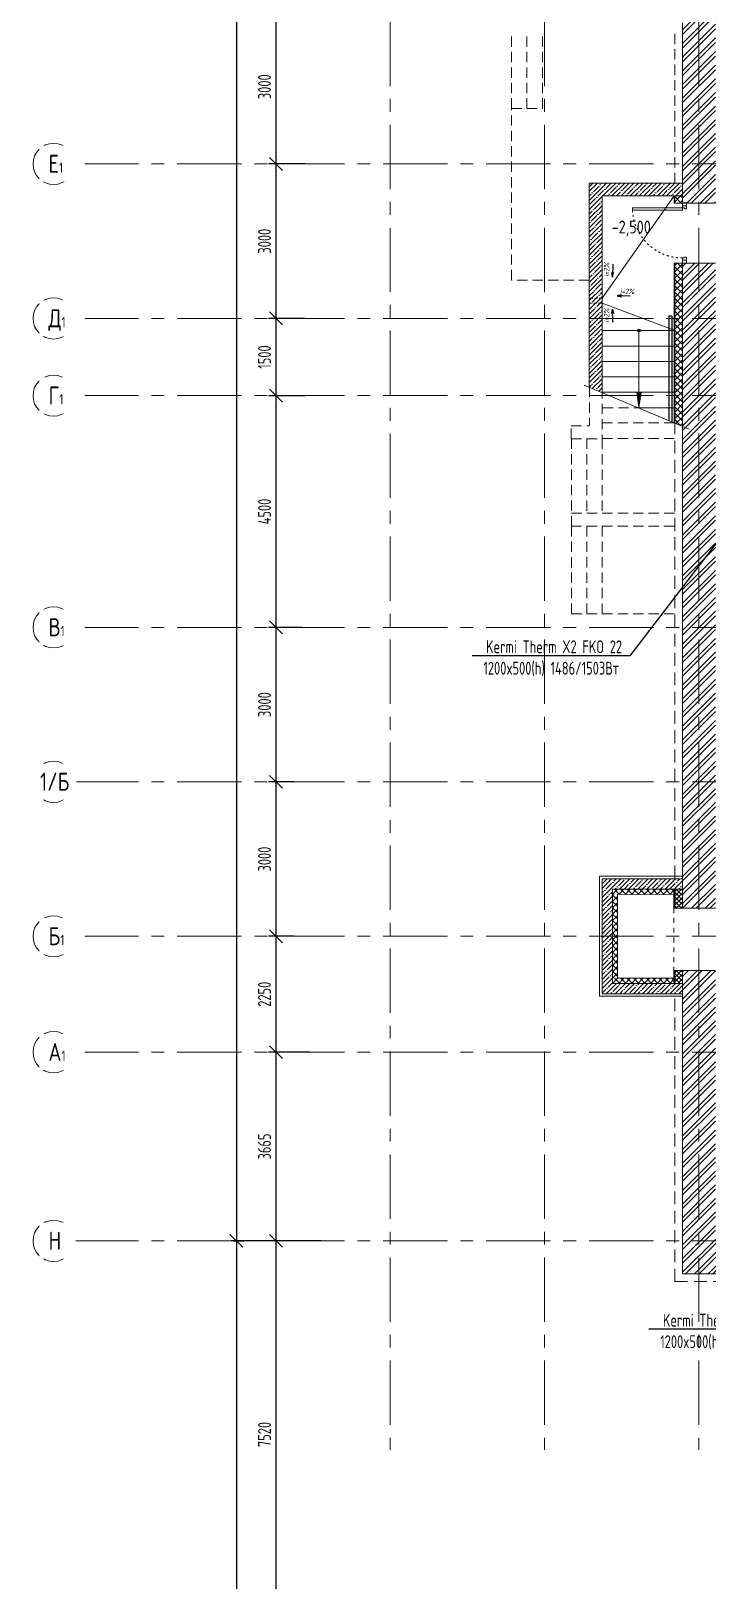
# Model space of a CAD drawing. Header units: millimetres. Extents: x -455656 to 9247092, y 0 to 412358.
# Drawn here: x -360146 to -347015, y 323757 to 353841 of the extents above; entities that cross this region are included whole.
import ezdxf
from ezdxf import colors
from ezdxf.entities.mleader import LeaderData, LeaderLine
from ezdxf.math import Vec2, Vec3

# ---------------------------------------------------------------- set-up
doc = ezdxf.new("R2010")
doc.units = ezdxf.units.MM
doc.header["$MEASUREMENT"] = 0
doc.header["$PDMODE"] = 3
doc.header["$PDSIZE"] = -4
for name, pattern in [('ACAD_ISO03W100', [30, 12, -18]), ('ADSK_Штриховая_ш2 п1', [3, 2, -1]), ('CENTER', [2, 1.25, -0.25, 0.25, -0.25]), ('TRATTEGGIATA', [0.75, 0.5, -0.25]), ('Штрих', [6.35, 3.175, -3.175])]:
    doc.linetypes.add(name, pattern=pattern)
doc.layers.get('0').update_dxf_attribs({"color": 250, "lineweight": 9})
doc.layers.get('Defpoints').update_dxf_attribs({"color": 6})
doc.layers.add('подлога', color=250, linetype='Continuous', lineweight=9)
doc.layers.add('Радиаторы текст', color=250, linetype='Continuous', lineweight=9)
doc.layers.add('ТХ_ВК_трапы', color=5, linetype='Continuous')
doc.styles.add('ISOCPEUR', font='isocpeur.ttf', dxfattribs={"width": 0.7})
doc.styles.add('Архитект', font='isocpeur.ttf', dxfattribs={"width": 0.8, "oblique": 8})
doc.styles.add('ГОСТ 2.304', font='isocpeur.ttf', dxfattribs={"width": 0.7})
doc.dimstyles.new('R_100', dxfattribs={"dimtxt": 270, "dimasz": 120, "dimexe": 100, "dimexo": 0, "dimgap": 60, "dimtad": 1, "dimdec": 0, "dimrnd": 5, "dimzin": 0, "dimdsep": 46, "dimtxsty": 'ISOCPEUR', "dimblk": 'ARCHTICK', "dimcen": 0, "dimdle": 100, "dimclrd": 256, "dimclre": 256, "dimclrt": 256, "dimadec": 0, "dimazin": 0, "dimtfac": 2, "dimtdec": 0, "dimtofl": 0, "dimtmove": 1, "dimatfit": 3, "dimfxl": 1, "dimtvp": 3, "dimtolj": 1, "dimtzin": 0, "dimarcsym": 0})
doc.dimstyles.new('СПДС', dxfattribs={"dimscale": 100, "dimtxt": 2.5, "dimasz": 2.5, "dimexe": 1.5, "dimexo": 0, "dimgap": 1, "dimtad": 1, "dimdec": 0, "dimrnd": 1, "dimtxsty": 'ГОСТ 2.304', "dimblk": 'OBLIQUE', "dimcen": 2.5, "dimdle": 1.5, "dimadec": 0, "dimazin": 2, "dimtfac": 0.75, "dimtdec": 0, "dimtmove": 1, "dimatfit": 3, "dimfxl": 1, "dimtolj": 1, "dimarcsym": 1})
pattern_1 = [(45, (0, 247657.5), (-132.58252, 132.58252), []), (45, (88.39, 247657.5), (-132.58252, 132.58252), [])]
pattern_2 = [(45, (0, 247657.5), (-88.388348, 88.388348), []), (45, (88.39, 247657.5), (-88.388348, 88.388348), [156.25, -31.25, 0, -31.25])]

# ---------------------------------------------------------------- blocks, each defined once
blk = doc.blocks.new('_Oblique')
at = {"color": 0, "linetype": 'ByBlock', "lineweight": -2}
blk.add_line((-0.5, -0.5), (0.5, 0.5), dxfattribs=at)
blk = doc.blocks.new('*D893')
at = {"layer": 'Defpoints', "color": 0, "lineweight": 30, "ltscale": 100, "transparency": 16777216}
for p in [(-355385, 330343), (-354506, 330343), (-354567, 322823)]:
    blk.add_point(p, dxfattribs=at)
at = {"layer": 'подлога', "color": 0, "lineweight": -2, "ltscale": 100}
for p, q in [((-354506, 330343), (-355535, 330343)), ((-355385, 322673), (-355385, 330493)), ((-354567, 322823), (-355535, 322823))]:
    blk.add_line(p, q, dxfattribs=at)
at = {"layer": 'подлога', "color": 0, "lineweight": -2, "ltscale": 100, "xscale": 250, "yscale": 250, "zscale": 250}
for p, rotation in [((-355385, 330343), 90), ((-355385, 322823), 270)]:
    blk.add_blockref('_Oblique', p, dxfattribs=dict(at, rotation=rotation))
at = {"layer": 'подлога', "color": 0, "ltscale": 100, "insert": (-355610, 326583), "char_height": 250, "attachment_point": 5, "rotation": 90, "style": 'ГОСТ 2.304'}
blk.add_mtext('\\A1;7520', dxfattribs=at)
blk = doc.blocks.new('*D894')
at = {"layer": 'Defpoints', "color": 0, "lineweight": 30, "ltscale": 100, "transparency": 16777216}
for p in [(-355385, 334008), (-354736, 334008), (-354506, 330343)]:
    blk.add_point(p, dxfattribs=at)
at = {"layer": 'подлога', "color": 0, "lineweight": -2, "ltscale": 100}
for p, q in [((-354736, 334008), (-355535, 334008)), ((-355385, 330193), (-355385, 334158)), ((-354506, 330343), (-355535, 330343))]:
    blk.add_line(p, q, dxfattribs=at)
at = {"layer": 'подлога', "color": 0, "lineweight": -2, "ltscale": 100, "xscale": 250, "yscale": 250, "zscale": 250}
for p, rotation in [((-355385, 334008), 90), ((-355385, 330343), 270)]:
    blk.add_blockref('_Oblique', p, dxfattribs=dict(at, rotation=rotation))
at = {"layer": 'подлога', "color": 0, "ltscale": 100, "insert": (-355610, 332176), "char_height": 250, "attachment_point": 5, "rotation": 90, "style": 'ГОСТ 2.304'}
blk.add_mtext('\\A1;3665', dxfattribs=at)
blk = doc.blocks.new('*D895')
at = {"layer": 'Defpoints', "color": 0, "lineweight": 30, "ltscale": 100, "transparency": 16777216}
for p in [(-355385, 336258), (-355043, 336258), (-354736, 334008)]:
    blk.add_point(p, dxfattribs=at)
at = {"layer": 'подлога', "color": 0, "lineweight": -2, "ltscale": 100}
for p, q in [((-355385, 333858), (-355385, 336408)), ((-355043, 336258), (-355535, 336258)), ((-354736, 334008), (-355535, 334008))]:
    blk.add_line(p, q, dxfattribs=at)
at = {"layer": 'подлога', "color": 0, "lineweight": -2, "ltscale": 100, "xscale": 250, "yscale": 250, "zscale": 250}
for p, rotation in [((-355385, 336258), 90), ((-355385, 334008), 270)]:
    blk.add_blockref('_Oblique', p, dxfattribs=dict(at, rotation=rotation))
at = {"layer": 'подлога', "color": 0, "ltscale": 100, "insert": (-355610, 335133), "char_height": 250, "attachment_point": 5, "rotation": 90, "style": 'ГОСТ 2.304'}
blk.add_mtext('\\A1;2250', dxfattribs=at)
blk = doc.blocks.new('*D896')
at = {"layer": 'Defpoints', "color": 0, "lineweight": 30, "ltscale": 100, "transparency": 16777216}
for p in [(-355385, 339258), (-355043, 339258), (-355043, 336258)]:
    blk.add_point(p, dxfattribs=at)
at = {"layer": 'подлога', "color": 0, "lineweight": -2, "ltscale": 100}
for p, q in [((-355385, 336108), (-355385, 339408)), ((-355043, 339258), (-355535, 339258)), ((-355043, 336258), (-355535, 336258))]:
    blk.add_line(p, q, dxfattribs=at)
at = {"layer": 'подлога', "color": 0, "lineweight": -2, "ltscale": 100, "xscale": 250, "yscale": 250, "zscale": 250}
for p, rotation in [((-355385, 339258), 90), ((-355385, 336258), 270)]:
    blk.add_blockref('_Oblique', p, dxfattribs=dict(at, rotation=rotation))
at = {"layer": 'подлога', "color": 0, "ltscale": 100, "insert": (-355610, 337758), "char_height": 250, "attachment_point": 5, "rotation": 90, "style": 'ГОСТ 2.304'}
blk.add_mtext('\\A1;3000', dxfattribs=at)
blk = doc.blocks.new('*D897')
at = {"layer": 'Defpoints', "color": 0, "lineweight": 30, "ltscale": 100, "transparency": 16777216}
for p in [(-355385, 342258), (-354876, 342258), (-355043, 339258)]:
    blk.add_point(p, dxfattribs=at)
at = {"layer": 'подлога', "color": 0, "lineweight": -2, "ltscale": 100}
for p, q in [((-355385, 339108), (-355385, 342408)), ((-354876, 342258), (-355535, 342258)), ((-355043, 339258), (-355535, 339258))]:
    blk.add_line(p, q, dxfattribs=at)
at = {"layer": 'подлога', "color": 0, "lineweight": -2, "ltscale": 100, "xscale": 250, "yscale": 250, "zscale": 250}
for p, rotation in [((-355385, 342258), 90), ((-355385, 339258), 270)]:
    blk.add_blockref('_Oblique', p, dxfattribs=dict(at, rotation=rotation))
at = {"layer": 'подлога', "color": 0, "ltscale": 100, "insert": (-355610, 340758), "char_height": 250, "attachment_point": 5, "rotation": 90, "style": 'ГОСТ 2.304'}
blk.add_mtext('\\A1;3000', dxfattribs=at)
blk = doc.blocks.new('*D898')
at = {"layer": 'Defpoints', "color": 0, "lineweight": 30, "ltscale": 100, "transparency": 16777216}
for p in [(-355385, 346758), (-354822, 346758), (-354876, 342258)]:
    blk.add_point(p, dxfattribs=at)
at = {"layer": 'подлога', "color": 0, "lineweight": -2, "ltscale": 100}
for p, q in [((-355385, 342108), (-355385, 346908)), ((-354822, 346758), (-355535, 346758)), ((-354876, 342258), (-355535, 342258))]:
    blk.add_line(p, q, dxfattribs=at)
at = {"layer": 'подлога', "color": 0, "lineweight": -2, "ltscale": 100, "xscale": 250, "yscale": 250, "zscale": 250}
for p, rotation in [((-355385, 346758), 90), ((-355385, 342258), 270)]:
    blk.add_blockref('_Oblique', p, dxfattribs=dict(at, rotation=rotation))
at = {"layer": 'подлога', "color": 0, "ltscale": 100, "insert": (-355610, 344508), "char_height": 250, "attachment_point": 5, "rotation": 90, "style": 'ГОСТ 2.304'}
blk.add_mtext('\\A1;4500', dxfattribs=at)
blk = doc.blocks.new('*D899')
at = {"layer": 'Defpoints', "color": 0, "lineweight": 30, "ltscale": 100, "transparency": 16777216}
for p in [(-355385, 348258), (-354822, 348258), (-354822, 346758)]:
    blk.add_point(p, dxfattribs=at)
at = {"layer": 'подлога', "color": 0, "lineweight": -2, "ltscale": 100}
for p, q in [((-355385, 346608), (-355385, 348408)), ((-354822, 348258), (-355535, 348258)), ((-354822, 346758), (-355535, 346758))]:
    blk.add_line(p, q, dxfattribs=at)
at = {"layer": 'подлога', "color": 0, "lineweight": -2, "ltscale": 100, "xscale": 250, "yscale": 250, "zscale": 250}
for p, rotation in [((-355385, 348258), 90), ((-355385, 346758), 270)]:
    blk.add_blockref('_Oblique', p, dxfattribs=dict(at, rotation=rotation))
at = {"layer": 'подлога', "color": 0, "ltscale": 100, "insert": (-355610, 347508), "char_height": 250, "attachment_point": 5, "rotation": 90, "style": 'ГОСТ 2.304'}
blk.add_mtext('\\A1;1500', dxfattribs=at)
blk = doc.blocks.new('*D900')
at = {"layer": 'Defpoints', "color": 0, "lineweight": 30, "ltscale": 100, "transparency": 16777216}
for p in [(-355385, 351258), (-354961, 351258), (-354822, 348258)]:
    blk.add_point(p, dxfattribs=at)
at = {"layer": 'подлога', "color": 0, "lineweight": -2, "ltscale": 100}
for p, q in [((-355385, 348108), (-355385, 351408)), ((-354961, 351258), (-355535, 351258)), ((-354822, 348258), (-355535, 348258))]:
    blk.add_line(p, q, dxfattribs=at)
at = {"layer": 'подлога', "color": 0, "lineweight": -2, "ltscale": 100, "xscale": 250, "yscale": 250, "zscale": 250}
for p, rotation in [((-355385, 351258), 90), ((-355385, 348258), 270)]:
    blk.add_blockref('_Oblique', p, dxfattribs=dict(at, rotation=rotation))
at = {"layer": 'подлога', "color": 0, "ltscale": 100, "insert": (-355610, 349758), "char_height": 250, "attachment_point": 5, "rotation": 90, "style": 'ГОСТ 2.304'}
blk.add_mtext('\\A1;3000', dxfattribs=at)
blk = doc.blocks.new('*D901')
at = {"layer": 'Defpoints', "color": 0, "lineweight": 30, "ltscale": 100, "transparency": 16777216}
for p in [(-355385, 354258), (-354961, 354258), (-354822, 351258)]:
    blk.add_point(p, dxfattribs=at)
at = {"layer": 'подлога', "color": 0, "lineweight": -2, "ltscale": 100}
for p, q in [((-355385, 351108), (-355385, 354408)), ((-354961, 354258), (-355535, 354258)), ((-354822, 351258), (-355535, 351258))]:
    blk.add_line(p, q, dxfattribs=at)
at = {"layer": 'подлога', "color": 0, "lineweight": -2, "ltscale": 100, "xscale": 250, "yscale": 250, "zscale": 250}
for p, rotation in [((-355385, 354258), 90), ((-355385, 351258), 270)]:
    blk.add_blockref('_Oblique', p, dxfattribs=dict(at, rotation=rotation))
at = {"layer": 'подлога', "color": 0, "ltscale": 100, "insert": (-355610, 352758), "char_height": 250, "attachment_point": 5, "rotation": 90, "style": 'ГОСТ 2.304'}
blk.add_mtext('\\A1;3000', dxfattribs=at)
blk = doc.blocks.new('*D908')
at = {"layer": 'Defpoints', "color": 0, "lineweight": 30, "ltscale": 100, "transparency": 16777216}
for p in [(-356211, 378258), (-356211, 330343), (-356155, 330343)]:
    blk.add_point(p, dxfattribs=at)
at = {"layer": 'подлога', "color": 0, "lineweight": -2, "ltscale": 100}
for p, q in [((-356211, 378258), (-356005, 378258)), ((-356155, 378408), (-356155, 330193)), ((-356211, 330343), (-356005, 330343))]:
    blk.add_line(p, q, dxfattribs=at)
at = {"layer": 'подлога', "color": 0, "lineweight": -2, "ltscale": 100, "xscale": 250, "yscale": 250, "zscale": 250}
for p, rotation in [((-356155, 378258), 90), ((-356155, 330343), 270)]:
    blk.add_blockref('_Oblique', p, dxfattribs=dict(at, rotation=rotation))
at = {"layer": 'подлога', "color": 0, "ltscale": 100, "insert": (-356380, 354301), "char_height": 250, "attachment_point": 5, "rotation": 90, "style": 'ГОСТ 2.304'}
blk.add_mtext('\\A1;47915', dxfattribs=at)
blk = doc.blocks.new('*U252')
for points in [[(-55, -80), (-55, 0), (-115, 0), (-115, -40), (-100, -40), (-100, -80), (-55, -80)], [(0, 0), (0, -80), (-55, -80), (-55, 0), (0, 0)], [(-1170, 0), (-1170, -80), (-1115, -80), (-1115, 0), (-1170, 0)], [(-1115, -80), (-1115, 0), (-1055, 0), (-1055, -40), (-1070, -40), (-1070, -80), (-1115, -80)]]:
    blk.add_lwpolyline(points)
blk.add_lwpolyline([(-100, -80), (-100, -1050), (-140, -1050), (-140, -80)], close=True)
at = {"linetype": 'ACAD_ISO03W100', "ltscale": 3}
blk.add_arc((-100, -80), 970, 180, 270, dxfattribs=at)
blk = doc.blocks.new('*U259')
h = blk.add_hatch(color=256)
h.dxf.hatch_style = 1
edge = h.paths.add_edge_path()
edge.add_arc((0, 0), 27.6, 359.64, 719.64)
h = blk.add_hatch(color=256)
h.dxf.hatch_style = 1
h.paths.add_polyline_path([(1199, -44), (1199, 44), (1499, 0)])
blk.add_line((1499, 0), (0, 0))
blk.add_lwpolyline([(1199, 44), (1199, -44), (1499, 0), (1199, 44)])
blk.add_circle((0, 0), 27.6)
blk = doc.blocks.new('_DotSmall')
at = {"color": 0, "linetype": 'ByBlock', "const_width": 0.5}
blk.add_lwpolyline([(-0.0625, 0, 1), (0.0625, 0, 1)], format="xyb", close=True, dxfattribs=at)
blk = doc.blocks.new('_ArchTick')
at = {"color": 0, "linetype": 'ByBlock', "const_width": 0.15}
blk.add_lwpolyline([(-0.5, -0.5), (0.5, 0.5)], dxfattribs=at)
blk = doc.blocks.new('*D941')
at = {"layer": 'Defpoints', "color": 0, "lineweight": 30, "ltscale": 500, "transparency": 16777216}
for p in [(-355020, 330343), (-356155, 302863), (-355864, 302863)]:
    blk.add_point(p, dxfattribs=at)
at = {"layer": 'подлога', "lineweight": -2, "ltscale": 500}
for p, q in [((-355020, 330343), (-356255, 330343)), ((-356155, 330443), (-356155, 302763)), ((-355864, 302863), (-356255, 302863))]:
    blk.add_line(p, q, dxfattribs=at)
at = {"layer": 'подлога', "lineweight": -2, "ltscale": 500, "xscale": 120, "yscale": 120, "zscale": 120}
for p, rotation in [((-356155, 330343), 90), ((-356155, 302863), 270)]:
    blk.add_blockref('_ArchTick', p, dxfattribs=dict(at, rotation=rotation))
at = {"layer": 'подлога', "lineweight": 13, "ltscale": 500, "insert": (-356350, 316603), "char_height": 270, "attachment_point": 5, "rotation": 90, "style": 'ISOCPEUR'}
blk.add_mtext('\\A1;27480', dxfattribs=at)
blk = doc.blocks.new('A$C60eaf59b')
at = {"layer": 'ТХ_ВК_трапы', "ltscale": 100}
for p, q in [((7, -37), (-7, 37)), ((-7, 37), (7, -37)), ((11, 182), (7, -37)), ((7, -37), (24, 38))]:
    blk.add_line(p, q, dxfattribs=at)

msp = doc.modelspace()

# ---------------------------------------------------------------- hatches: boundary and pattern name
at = {"layer": 'подлога', "ltscale": 100}
h = msp.add_hatch(dxfattribs=at)
h.set_pattern_fill('ANSI32', color=256, scale=500)
h.set_pattern_definition(pattern_1)
h.paths.add_polyline_path([(-347492.2, 350497.9), (-346852.1, 350497.9), (-346852.1, 354508.2), (-347492.2, 353998.2)])
h.paths.add_polyline_path([(-347492.1, 336806.1), (-346852.1, 336806.1), (-346852.1, 349332.9), (-347492.2, 349332.9)])
h.paths.add_polyline_path([(-346852.1, 335596.1), (-347492.1, 335596.1), (-347492.1, 331356), (-346852.1, 331356)])
h = msp.add_hatch(dxfattribs=at)
h.set_pattern_fill('ANSI35', color=256, scale=500)
h.set_pattern_definition(pattern_2)
h.paths.add_polyline_path([(-349302.2, 346921.2), (-349052.2, 346816.2), (-349052.2, 350637.8), (-347492.2, 350637.8), (-347492.2, 350887.8), (-349302.2, 350887.8)])
h = msp.add_hatch(dxfattribs=at)
h.set_pattern_fill('ANSI37', color=256, scale=700)
h.set_pattern_definition([(45, (-1323682.18, 397844), (-61.871843, 61.871843), []), (135, (-1323682.18, 397844), (-61.871843, -61.871843), [])])
h.paths.add_polyline_path([(-347642.2, 350497.9), (-347492.2, 350497.9), (-347492.2, 350637.8), (-347642.2, 350637.8)])
h.paths.add_polyline_path([(-347642.2, 346223.9), (-347492.2, 346160.9), (-347492.2, 349332.9), (-347642.2, 349332.9)])
h = msp.add_hatch(dxfattribs=at)
h.set_pattern_fill('ANSI35', color=256, scale=500)
h.set_pattern_definition(pattern_2)
h.paths.add_polyline_path([(-347492.2, 337373.2), (-349052.2, 337373.3), (-349052.4, 335143.3), (-347492.2, 335143.2), (-347492.2, 335343.2), (-348852.4, 335343.3), (-348852.2, 337173.3), (-347492.2, 337173.3)])
h = msp.add_hatch(dxfattribs=at)
h.set_pattern_fill('ANSI37', color=256, scale=700, angle=180.03722)
h.set_pattern_definition([(225.037216, (-261809.355, 651571.1), (61.91202, -61.831642), []), (315.037216, (-261809.355, 651571.1), (61.831642, 61.91202), [])])
h.paths.add_polyline_path([(-348853.8, 337072.8), (-347656.1, 337073.2), (-347656.1, 337173.5), (-348854.5, 337173.1)])
h = msp.add_hatch(dxfattribs=at)
h.set_pattern_fill('ANSI37', color=256, scale=700, angle=180.03722)
h.set_pattern_definition([(225.037216, (-262306.35, 649940.85), (61.91202, -61.831642), []), (315.037216, (-262306.35, 649940.85), (61.831642, 61.91202), [])])
h.paths.add_polyline_path([(-348852.3, 335442.9), (-348752.8, 335443), (-348754.2, 337077.4), (-348854.5, 337077.4)])
at = {"layer": 'подлога', "ltscale": 100, "transparency": 33554559}
h = msp.add_hatch(dxfattribs=at)
h.set_pattern_fill('ANSI37', scale=500, angle=-90, style=0)
h.set_pattern_definition([(315, (-475503.42, 39736.775), (44.194174, 44.194174), []), (45, (-475503.42, 39736.775), (-44.194174, 44.194174), [])])
h.paths.add_polyline_path([(-347492.2, 336806.1), (-347642.7, 336803.8), (-347642.7, 337173.4), (-347492.2, 337173.4)])
at = {"layer": 'подлога', "ltscale": 100}
h = msp.add_hatch(dxfattribs=at)
h.set_pattern_fill('ANSI37', color=256, scale=700, angle=180.03722)
h.set_pattern_definition([(225.037216, (-261808.13, 649841.19), (61.91202, -61.831642), []), (315.037216, (-261808.13, 649841.19), (61.831642, 61.91202), [])])
h.paths.add_polyline_path([(-348852.2, 335342.9), (-347656.1, 335343.3), (-347656.1, 335443.2), (-348853, 335442.8)])
at = {"layer": 'подлога', "ltscale": 100, "transparency": 33554559}
h = msp.add_hatch(dxfattribs=at)
h.set_pattern_fill('ANSI37', scale=500, angle=-90, style=0)
h.set_pattern_definition([(315, (-475503.42, 38159.494), (44.194174, 44.194174), []), (45, (-475503.42, 38159.494), (-44.194174, 44.194174), [])])
h.paths.add_polyline_path([(-347492.2, 335343.2), (-347642.7, 335343.2), (-347642.7, 335596.1), (-347492.2, 335596.1)])
at = {"layer": 'подлога', "ltscale": 100}
h = msp.add_hatch(dxfattribs=at)
h.set_pattern_fill('ANSI32', color=256, scale=500)
h.set_pattern_definition(pattern_1)
h.paths.add_polyline_path([(-346852.1, 331358.2), (-347492, 331358.2), (-347492, 329703.2), (-340491.8, 329703.2), (-340491.8, 330343.2), (-329971.8, 330343.2), (-329971.8, 330849.9), (-341131.8, 330849.9), (-341131.8, 330343.2), (-346852, 330343.2)])

# ---------------------------------------------------------------- linework, layer by layer
at = {"layer": 'подлога', "linetype": 'CENTER', "ltscale": 1000}
for p, q in [((-353172.1, 382020.7), (-353172.1, 326288.3)), ((-350172.1, 382020.7), (-350172.1, 326288.3)), ((-347172.1, 382020.7), (-347172.1, 326288.3)), ((-359305.8, 351258.2), (-276127.4, 351258.2)), ((-359305.8, 348258.2), (-276127.4, 348258.2)), ((-359305.8, 346758.2), (-276127.4, 346758.2)), ((-359305.8, 342258.2), (-276127.4, 342258.2)), ((-359305.8, 339258.2), (-276127.4, 339258.2)), ((-359305.8, 336258.2), (-276127.4, 336258.2)), ((-359305.8, 334008.2), (-276127.4, 334008.2)), ((-359305.8, 330343.2), (-275708.6, 330343.2))]:
    msp.add_line(p, q, dxfattribs=at)
at = {"layer": 'подлога', "linetype": 'ADSK_Штриховая_ш2 п1', "ltscale": 100}
for p, q in [((-347642.2, 350887.8, 0.4), (-347642.2, 353848.2, 0)), ((-349299.9, 346927.7), (-349299.9, 346177.9)), ((-349036.8, 346523.2), (-348336.8, 346523.2)), ((-349651.1, 346170.9), (-349301.1, 346170.9)), ((-349651.1, 345921.1), (-349651.1, 346170.9)), ((-349049.9, 346230.2), (-347649.9, 346230.2)), ((-349651.1, 345921.1), (-349051.1, 345921.1)), ((-349649.2, 345923.2), (-349649.2, 344473.1)), ((-349349.2, 345923.2), (-349349.2, 344473.1)), ((-349051.1, 345921.1), (-349051.1, 344471)), ((-349049.2, 345923.2), (-347651.1, 345923.2)), ((-349649.2, 344223.2), (-349649.2, 344473.1)), ((-349649.2, 344473.1), (-347641.7, 344473.1))]:
    msp.add_line(p, q, dxfattribs=at)
at = {"layer": 'подлога', "ltscale": 100}
for p, q in [((-347492.2, 350497.9), (-347492.2, 353998.2)), ((-349302.2, 346921.2), (-349302.2, 350887.8, 0.4)), ((-349302.2, 350887.8, 0.4), (-347492.2, 350887.8, 0.4)), ((-349052.2, 346816.2), (-349052.2, 350637.8, 0)), ((-349052.2, 350637.8, 0), (-347492.2, 350637.8, -0.3)), ((-347652.2, 350497.9), (-347652.2, 350637.8)), ((-347652.2, 350497.9), (-347492.2, 350497.9)), ((-347642.2, 350497.9), (-347642.2, 350637.8, 0)), ((-346852.2, 350497.9), (-347492.2, 350497.9)), ((-347652.2, 346228.1), (-347652.2, 349332.9)), ((-347652.2, 349332.9), (-347492.2, 349332.9)), ((-347642.2, 346223.9, -0.3), (-347642.2, 349332.9)), ((-347492.2, 336934.2), (-347492.2, 349332.9)), ((-346852.2, 349332.9), (-347492.2, 349332.9)), ((-347492.2, 336806.1), (-347492.2, 337423.2)), ((-347492.2, 331241.6), (-347492.2, 335596.1)), ((-347492.2, 329703.2), (-347492.2, 331423.2)), ((-347492.2, 329703.2), (-340492, 329703.2))]:
    msp.add_line(p, q, dxfattribs=at)
at = {"layer": 'подлога', "color": 18, "ltscale": 100, "true_color": 0x000000}
for p, q in [((-349051.1, 348022.1), (-347651.1, 348022.1)), ((-347651.1, 347722.1), (-349051.1, 347722.1)), ((-349051.1, 347423.2), (-347651.1, 347423.2)), ((-349400.4, 346962.4), (-347363.4, 346106.8)), ((-347651.1, 347123.2), (-349051.1, 347123.2)), ((-349051.1, 346823.2), (-347651.1, 346823.2)), ((-347651.1, 346523.2), (-348336.8, 346523.2))]:
    msp.add_line(p, q, dxfattribs=at)
at = {"layer": 'подлога', "linetype": 'TRATTEGGIATA', "ltscale": 500}
for p, q in [((-347641.7, 337384.1), (-347641.7, 346223.2)), ((-347641.7, 329553.2), (-347642.2, 335146.7)), ((-347642.2, 329553.2), (-340642, 329552.4))]:
    msp.add_line(p, q, dxfattribs=at)
at = {"layer": 'подлога', "linetype": 'Штрих', "lineweight": 9, "ltscale": 30}
msp.add_line((-347656.1, 336806.1), (-347656.1, 335596.1), dxfattribs=at)
at = {"layer": 'подлога', "linetype": 'ADSK_Штриховая_ш2 п1', "ltscale": 100}
for points in [[(-350814, 352333.7), (-350814, 353833.1)], [(-350814, 349002.9), (-350814, 352333.7), (-350212.9, 352333.7), (-350212.9, 353833.1)], [(-350513.4, 352333.7), (-350513.4, 353833.1)], [(-349302.2, 349002.9), (-350814, 349002.9), (-350814, 349002.9)], [(-347651.1, 344223.2), (-349649.2, 344223.2), (-349649.2, 342521.4), (-347651.1, 342521.4)], [(-349348.6, 344223.2), (-349348.6, 342521.4)], [(-349052.3, 344223.2), (-349052.3, 342521.4)]]:
    msp.add_lwpolyline(points, dxfattribs=at)
at = {"layer": 'подлога', "color": 18, "lineweight": 25, "true_color": 0x000000}
msp.add_lwpolyline([(-347750, 346269.2), (-347750, 348310), (-347701.1, 348310), (-347701.1, 346248.7)], dxfattribs=at)
at = {"layer": 'подлога', "ltscale": 0.25}
msp.add_lwpolyline([(-347492.2, 335093.2), (-349102.4, 335093.3), (-349102.2, 337423.3), (-347492.2, 337423.2)], dxfattribs=at)
at = {"layer": 'подлога', "ltscale": 100}
for points in [[(-347492.2, 335143.2), (-349052.4, 335143.3), (-349052.2, 337373.3), (-347492.2, 337373.2)], [(-348852.2, 337173.3), (-348852.3, 335343.3), (-347492.2, 335343.2)], [(-347492.2, 337173.3), (-348852.2, 337173.3)], [(-347656.1, 335443.5), (-348752.6, 335443), (-348754.1, 337073.1), (-347657.3, 337073.5)], [(-346852.2, 336806.1), (-347492.2, 336806.1)], [(-347492.2, 335596.1), (-346852.2, 335596.1)]]:
    msp.add_lwpolyline(points, dxfattribs=at)
at = {"layer": 'подлога', "lineweight": 13, "ltscale": 500}
for points in [[(-347492.2, 337173.4), (-347656.1, 337173.4), (-347656.1, 336806.1), (-347492.2, 336806.1)], [(-347492.2, 337173.4), (-347656.1, 337173.4), (-347656.1, 336806.1), (-347492.2, 336806.1)], [(-347492.2, 337173.4), (-347642.7, 337173.4), (-347642.7, 336806.1), (-347492.2, 336806.1)], [(-347492.2, 337173.4), (-347642.7, 337173.4), (-347642.7, 336806.1), (-347492.2, 336806.1)], [(-347492.2, 335596.1), (-347656.1, 335596.1), (-347656.1, 335343.2), (-347492.2, 335343.2)], [(-347492.2, 335596.1), (-347642.7, 335596.1), (-347642.7, 335343.2), (-347492.2, 335343.2)]]:
    msp.add_lwpolyline(points, close=True, dxfattribs=at)
at = {"layer": 'подлога', "ltscale": 0.5}
for centre in [(-359705.8, 351258.2), (-359705.8, 348258.2), (-359705.8, 346758.2), (-359705.8, 342258.2), (-359705.8, 339258.2), (-359705.8, 336258.2), (-359705.8, 334008.2), (-359705.8, 330343.2)]:
    msp.add_circle(centre, 400, dxfattribs=at)

# ---------------------------------------------------------------- block references
at = {"layer": 'подлога', "xscale": -1, "rotation": 270}
msp.add_blockref('*U252', (-347412.2, 350502.9), dxfattribs=at)
at = {"layer": 'подлога', "lineweight": 13, "ltscale": 500, "xscale": 1.152508263170328, "yscale": 1.152508263170328, "zscale": 1.152508263170328}
msp.add_blockref('A$C60eaf59b', (-348857, 349105, -0.4), dxfattribs=at)
at = {"layer": 'подлога', "ltscale": 100, "rotation": 270}
msp.add_blockref('*U259', (-348336.8, 348022.1), dxfattribs=at)

# ---------------------------------------------------------------- dimensions: what is measured, and where the dimension line sits
at = {"layer": 'подлога', "ltscale": 100}
for base, p1, p2, picture, middle in [((-356155.3, 330343.2), (-356211.1, 378258.2), (-356211.1, 330343.2), '*D908', (-356380.3, 354300.7)), ((-355384.8, 354258.2), (-354821.8, 351258.2), (-354961.3, 354258.2), '*D901', (-355609.8, 352758.2)), ((-355384.8, 351258.2), (-354821.8, 348258.2), (-354961.3, 351258.2), '*D900', (-355609.8, 349758.2)), ((-355384.8, 348258.2), (-354821.8, 346758.2), (-354821.8, 348258.2), '*D899', (-355609.8, 347508.2)), ((-355384.8, 346758.2), (-354875.8, 342258.2), (-354821.8, 346758.2), '*D898', (-355609.8, 344508.2)), ((-355384.8, 342258.2), (-355042.8, 339258.2), (-354875.8, 342258.2), '*D897', (-355609.8, 340758.2)), ((-355384.8, 339258.2), (-355042.8, 336258.2), (-355042.8, 339258.2), '*D896', (-355609.8, 337758.2)), ((-355384.8, 336258.2), (-354735.9, 334008.2), (-355042.8, 336258.2), '*D895', (-355609.8, 335133.2)), ((-355384.8, 334008.2), (-354506, 330343.2), (-354735.9, 334008.2), '*D894', (-355609.8, 332175.7)), ((-355384.8, 330343.2), (-354566.9, 322823.2), (-354506, 330343.2), '*D893', (-355609.8, 326583.2))]:
    dim = msp.add_linear_dim(base=base, p1=p1, p2=p2, angle=90, dimstyle='СПДС', dxfattribs=at)
    dim.commit()
    dim.dimension.update_dxf_attribs({"geometry": picture, "text_midpoint": middle})
at = {"layer": 'подлога', "lineweight": 13, "ltscale": 500}
dim = msp.add_linear_dim(base=(-356155.3, 302863.2), p1=(-355020.4, 330343.2), p2=(-355863.8, 302863.2), angle=90, dimstyle='R_100', override={"dimpost": '\\X', "dimfxl": 2.5, "dimarcsym": 2}, dxfattribs=at)
dim.commit()
dim.dimension.update_dxf_attribs({"geometry": '*D941', "text_midpoint": (-356350.3, 316603.2)})

# ---------------------------------------------------------------- leaders
at = {"layer": 'подлога'}
ml = msp.add_multileader_mtext('Standard', dxfattribs=at)
ml.set_content('{\\W0.8;-2,500}', color=256, style='ISOCPEUR')
ml.set_leader_properties(color=256, linetype='Continuous', lineweight=-1)
ml.set_arrow_properties(name='DOTSMALL')
ml.build(insert=Vec2(0, 0))
ml.multileader.update_dxf_attribs({"has_text_frame": 1, "text_left_attachment_type": 4, "text_right_attachment_type": 4, "dogleg_length": 100, "arrow_head_size": 180})
ctx = ml.context
ctx.base_point, ctx.char_height, ctx.arrow_head_size, ctx.landing_gap_size, ctx.plane_origin = Vec3(-348917.1, 349825.3), 250, 180, 50, Vec3(-348638.6, 349258.8)
ctx.left_attachment, ctx.right_attachment = 4, 4
notes = []
notes.append((ctx, [(0, (0, 0, 0), (0, 0), (1, 0), 1, [])]))
ctx.mtext.insert, ctx.mtext.width, ctx.mtext.line_spacing_style, ctx.mtext.flow_direction = Vec3(-348867.1, 350158.6), 749.69, 2, 5
at = {"layer": 'Радиаторы текст'}
ml = msp.add_multileader_mtext('Standard', dxfattribs=at)
ml.set_content('\\A1; Kermi Therm X2 FKO 22\\P1200x500(h) 1486/1503Вт', color=256, style='ISOCPEUR')
ml.set_leader_properties()
ml.build(insert=Vec2(0, 0))
ml.multileader.update_dxf_attribs({"text_left_attachment_type": 6, "text_right_attachment_type": 6, "dogleg_length": 100, "arrow_head_size": 250})
ctx = ml.context
ctx.base_point, ctx.char_height, ctx.arrow_head_size, ctx.landing_gap_size, ctx.plane_origin = Vec3(-351396, 341706.5, -0.5), 250, 250, 25, Vec3(-380166.5, 339651.1, -0.5)
ctx.left_attachment, ctx.right_attachment, ctx.text_align_type = 6, 6, 1
notes.append((ctx, [(0, (1, 1, 0), (-348515.5, 341706.5, -0.5), (-1, 0), 170.5, [(1, [(-346642, 344150, -0.5)], 0, [])])]))
ctx.mtext.insert, ctx.mtext.width, ctx.mtext.alignment, ctx.mtext.flow_direction = Vec3(-350041, 342006.5, -0.5), 3601.774, 2, 5
ml = msp.add_multileader_mtext('Standard', dxfattribs=at)
ml.set_content('\\A1; Kermi Therm X2 FKO 22\\P1200x500(h) 1486/1503Вт', color=256, style='ISOCPEUR')
ml.set_leader_properties()
ml.build(insert=Vec2(0, 0))
ml.multileader.update_dxf_attribs({"text_left_attachment_type": 6, "text_right_attachment_type": 6, "dogleg_length": 100, "arrow_head_size": 250})
ctx = ml.context
ctx.base_point, ctx.char_height, ctx.arrow_head_size, ctx.landing_gap_size, ctx.plane_origin = Vec3(-347961, 328627), 250, 250, 25, Vec3(-376731.5, 326571.6)
ctx.left_attachment, ctx.right_attachment, ctx.text_align_type = 6, 6, 1
notes.append((ctx, [(0, (1, 1, 0), (-345080.5, 328627), (-1, 0), 170.5, [(1, [(-343888.5, 330546.5)], 0, [])])]))
ctx.mtext.insert, ctx.mtext.width, ctx.mtext.alignment, ctx.mtext.flow_direction = Vec3(-346606, 328927), 3601.774, 2, 5
for ctx, leaders in notes:
    for number, flags, end, landing, length, lines in leaders:
        leader = LeaderData()
        leader.index, (leader.has_last_leader_line, leader.has_dogleg_vector, leader.attachment_direction) = number, flags
        leader.last_leader_point, leader.dogleg_vector, leader.dogleg_length = Vec3(end), Vec3(landing), length
        for number, points, colour, breaks in lines:
            line = LeaderLine()
            line.index, line.vertices, line.color, line.breaks = number, Vec3.list(points), colors.encode_raw_color(colour), breaks
            leader.lines.append(line)
        ctx.leaders.append(leader)

# ---------------------------------------------------------------- next in the draw order: texts
at = {"layer": 'подлога', "char_height": 350, "width": 528.82, "attachment_point": 1, "line_spacing_factor": 1.149209, "style": 'ГОСТ 2.304', "bg_fill": 2}
for s, insert in [('{\\W0.8;Е\\H0.57143x;1}', (-359805.6, 351436)), ('{\\W0.8;Д\\H0.57143x;1}', (-359805.6, 348436)), ('{\\W0.8;Г\\H0.57143x;1}', (-359805.6, 346936)), ('{\\W0.8;В\\H0.57143x;1}', (-359805.6, 342436)), ('{\\W0.8;1/Б}', (-359970.5, 339436)), ('{\\W0.8;Б\\H0.57143x;1}', (-359805.6, 336436)), ('{\\W0.8;А\\H0.57143x;1}', (-359805.6, 334186))]:
    msp.add_mtext(s, dxfattribs=dict(at, insert=insert))
at = {"layer": 'подлога', "color": 157, "ltscale": 150, "true_color": 0x465c7c, "char_height": 103.56, "width": 0.69, "attachment_point": 8, "style": 'Архитект', "bg_fill": 3, "box_fill_scale": 1, "bg_fill_color": 1, "bg_fill_transparency": 0}
for insert, rotation in [((-348563.5, 348732.2, -0.3), 359.98394), ((-348912, 348320.5, -0.4), 89.98394)]:
    msp.add_mtext('i=2%', dxfattribs=dict(at, insert=insert, rotation=rotation))
at = {"layer": 'подлога', "insert": (-359805.6, 330521), "char_height": 350, "attachment_point": 1, "line_spacing_factor": 1.149209, "style": 'ГОСТ 2.304', "bg_fill": 2}
msp.add_mtext('{\\W0.8;Н}', dxfattribs=at)

# ---------------------------------------------------------------- next in the draw order: linework, layer by layer
at = {"layer": 'подлога', "linetype": 'ADSK_Штриховая_ш2 п1', "ltscale": 100}
msp.add_line((-349052.2, 349002.5, 0), (-349052.2, 345921.1, 0), dxfattribs=at)
at = {"layer": 'подлога', "color": 157, "ltscale": 150, "true_color": 0x465c7c, "elevation": 0}
for points in [[(-349052.6, 348654.5), (-347652.2, 350637.8)], [(-349052.6, 348554.5), (-347652.6, 348028.2)]]:
    msp.add_lwpolyline(points, dxfattribs=at)
at = {"layer": 'подлога', "color": 18, "linetype": 'ADSK_Штриховая_ш2 п1', "ltscale": 30, "true_color": 0x000000, "elevation": 0}
msp.add_lwpolyline([(-349052.6, 348554.5), (-349052.6, 348654.5), (-349302.6, 348654.5), (-349302.6, 348554.5)], close=True, dxfattribs=at)

# ---------------------------------------------------------------- next in the draw order: block references
at = {"layer": 'подлога', "lineweight": 13, "ltscale": 500, "yscale": 1.152508263170328, "zscale": 1.152508263170328}
for p, xscale, rotation in [((-348717.2, 348706), 1.152508263170328, 270), ((-348857, 348395, -0.4), -1.152508263170328, 180)]:
    msp.add_blockref('A$C60eaf59b', p, dxfattribs=dict(at, xscale=xscale, rotation=rotation))

# ---------------------------------------------------------------- next in the draw order: texts
at = {"layer": 'подлога', "color": 157, "ltscale": 150, "true_color": 0x465c7c, "insert": (-348912, 349207, -0.4), "char_height": 103.56, "width": 0.69, "attachment_point": 8, "rotation": 89.98394, "style": 'Архитект', "bg_fill": 3, "box_fill_scale": 1, "bg_fill_color": 1, "bg_fill_transparency": 0}
msp.add_mtext('i=2%', dxfattribs=at)

doc.saveas('drawing.dxf')
